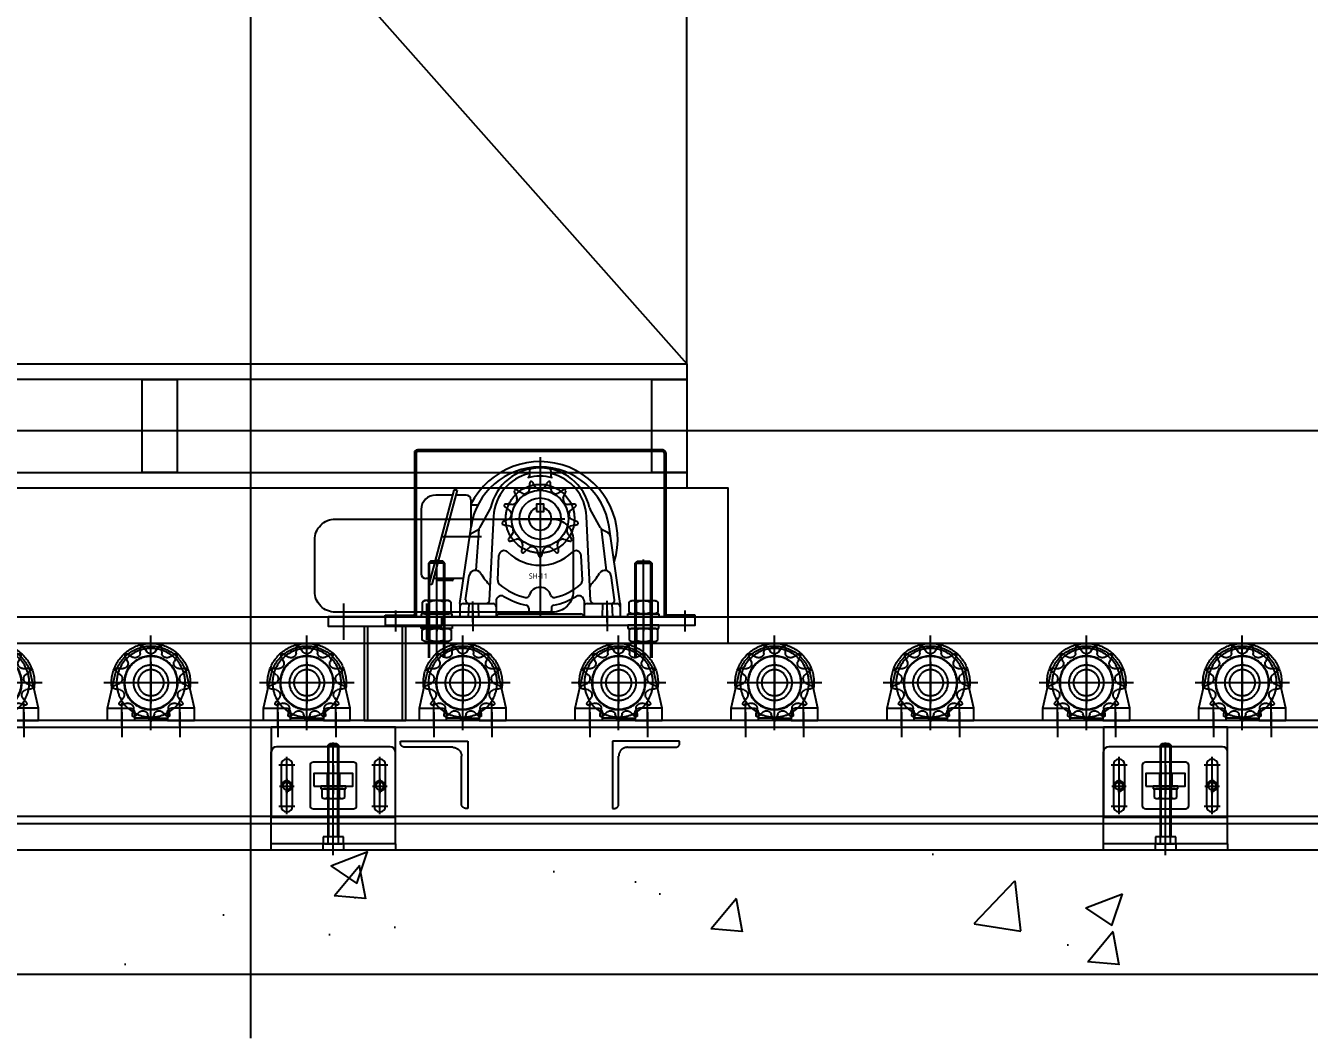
# Model space of a CAD drawing. Extents: x 0 to 210250, y -124674 to 148500.
# Drawn here: x 179309 to 180551, y -108685 to -107706 of the extents above; entities that cross this region are included whole.
import ezdxf

# ---------------------------------------------------------------- set-up
doc = ezdxf.new("R2010")
doc.units = 0
doc.header["$LTSCALE"] = 400
doc.header["$PDSIZE"] = 2
for name, pattern in [('CEN', [17, 15, -1, 0, -1]), ('CENTER', [23, 20, -1, 1, -1]), ('HIDDEN', [9.525, 6.35, -3.175])]:
    doc.linetypes.add(name, pattern=pattern)
doc.layers.get('0').update_dxf_attribs({"linetype": 'CONTINUOUS'})
doc.layers.get('DEFPOINTS').update_dxf_attribs({"linetype": 'CONTINUOUS'})
for name, color, linetype in [('CENTER', 6, 'CEN'), ('DIM', 2, 'CONTINUOUS'), ('GZ_3', 8, 'HIDDEN'), ('GZ_4', 4, 'CENTER'), ('GZ_Bolt', 247, 'CONTINUOUS'), ('GZ_Qoo02', 2, 'CONTINUOUS'), ('GZ_Qoo03', 3, 'CONTINUOUS'), ('GZ_Qoo06', 6, 'CONTINUOUS'), ('GZ_Qoo08', 8, 'CONTINUOUS'), ('GZ_Qoo10', 181, 'CONTINUOUS'), ('GZ_Qoo14', 22, 'CONTINUOUS'), ('GZ_Qoo18', 52, 'CONTINUOUS'), ('pallrt', 30, 'CONTINUOUS'), ('WALL', 2, 'CONTINUOUS')]:
    doc.layers.add(name, color=color, linetype=linetype)
doc.styles.add('Chiming', font='')
doc.styles.add('ROMANS', font='romans.shx', dxfattribs={"width": 0.8})
doc.styles.get("Standard").update_dxf_attribs({"font": 'ISOCP.SHX', "bigfont": 'CHINESET.SHX'})
doc.styles.get('Chiming').set_extended_font_data('Microsoft JhengHei')
doc.dimstyles.new('AM_ISO', dxfattribs={"dimscale": 300, "dimtxt": 3.5, "dimasz": 3.5, "dimexe": 1, "dimexo": 1, "dimgap": 1.5, "dimtad": 1, "dimdsep": 46, "dimtxsty": 'Standard', "dimcen": 0, "dimclrd": 256, "dimclre": 256, "dimclrt": 256, "dimadec": 0, "dimazin": 2, "dimtp": 0.1, "dimtm": 0.1, "dimtfac": 0.71, "dimtmove": 0, "dimatfit": 3, "dimfxl": 0, "dimlwd": -1, "dimlwe": -1, "dimarcsym": 0})

# ---------------------------------------------------------------- blocks, each defined once
blk = doc.blocks.new('A$C59AC08B8')
at = {"layer": 'WALL', "color": 9, "linetype": 'HIDDEN'}
blk.add_line((3537.27, 607.99), (3537.27, -336.08), dxfattribs=at)
blk = doc.blocks.new('*D226')
at = {"layer": 'DEFPOINTS', "color": 0, "transparency": 16777216}
for p in [(180416.6, -105953.3), (170539.6, -108303.3), (171863.6, -108303.3)]:
    blk.add_point(p, dxfattribs=at)
at = {"layer": 'DIM', "linetype": 'ByBlock', "transparency": 16777216}
for p, q in [((180116.6, -105953.3), (170239.6, -105953.3)), ((170539.6, -106853.3), (170539.6, -107403.3)), ((171563.6, -108303.3), (170239.6, -108303.3))]:
    blk.add_line(p, q, dxfattribs=at)
at = {"layer": 'DIM', "transparency": 16777216}
for points in [[(170389.6, -106853.3), (170689.6, -106853.3), (170539.6, -105953.3)], [(170389.6, -107403.3), (170689.6, -107403.3), (170539.6, -108303.3)]]:
    blk.add_solid(points, dxfattribs=at)
at = {"layer": 'DIM', "transparency": 16777216, "insert": (169819.6, -107128.3), "char_height": 900, "attachment_point": 5, "rotation": 90, "style": 'ROMANS'}
blk.add_mtext('2350', dxfattribs=at)
blk = doc.blocks.new('G$C08E13DA5')
blk.add_lwpolyline([(150, 0), (150, 1100), (0, 1100), (0, 0)], close=True)
for points in [[(120, 930), (120, 720, -0.414214), (100, 700), (50, 700, -0.414214), (30, 720), (30, 930, -0.414214), (50, 950), (100, 950, -0.414214)], [(120, 170), (120, 380, 0.414214), (100, 400), (50, 400, 0.414214), (30, 380), (30, 170, 0.414214), (50, 150), (100, 150, 0.414214)]]:
    blk.add_lwpolyline(points, format="xyb", close=True)
blk = doc.blocks.new('A$C5F5B49FEa')
at = {"color": 21}
for points in [[(0, 0), (1020, 0), (1020, -15), (0, -15)], [(0, -15), (34, -15), (34, -105), (0, -105)], [(493, -15), (527, -15), (527, -105), (493, -105)], [(986, -15), (1020, -15), (1020, -105), (986, -105)], [(0, -105), (1020, -105), (1020, -120), (0, -120)]]:
    blk.add_lwpolyline(points, close=True, dxfattribs=at)
blk = doc.blocks.new('A$C182B2BB2')
for points in [[(3.7, 21.2), (11.4, 54.9, -0.339454), (45.7, 81.2, -0.339454)], [(87.7, 21.2), (80, 54.9, 0.339454), (45.7, 81.2, 0.339454)], [(45.7, 11.4), (29.7, 11.4), (29.7, 9.2), (3.7, 9.2), (3.7, 21.2), (25.7, 21.2, -0.414214), (29.7, 17.2), (29.7, 11.4)], [(45.7, 11.4), (61.7, 11.4), (61.7, 9.2), (87.7, 9.2), (87.7, 21.2), (65.7, 21.2, 0.414214), (61.7, 17.2), (61.7, 11.4)]]:
    blk.add_lwpolyline(points, format="xyb")
for radius in [26, 17, 12.5]:
    blk.add_circle((45.7, 45.7), radius)
blk.add_arc((45.7, 45.7), 38.1, 351.8899, 188.1101)
at = {"layer": 'GZ_4', "ltscale": 0.3}
for p, q in [((45.7, 0), (45.7, 91.4)), ((0, 45.7), (91.4, 45.7)), ((17.7, 4.2), (17.7, 26.2)), ((73.7, 4.2), (73.7, 26.2))]:
    blk.add_line(p, q, dxfattribs=at)
blk = doc.blocks.new('A$C6810174A')
at = {"layer": 'GZ_3', "ltscale": 0.5}
for p, q in [((19.4, 61.6), (16.6, 63.1)), ((26.7, 68.4), (26.4, 65.3)), ((32.8, 66.9), (31.1, 69.5)), ((42.5, 69.5), (40.7, 66.9)), ((47.2, 65.3), (46.9, 68.4)), ((56.9, 63.1), (54.2, 61.6)), ((9.9, 50.7), (6.8, 50.8)), ((13.2, 60.1), (14.4, 57.2)), ((59.1, 57.2), (60.4, 60.1)), ((66.8, 50.8), (63.6, 50.7)), ((5.2, 46.5), (7.6, 44.5)), ((66, 44.5), (68.4, 46.5)), ((6.6, 36.6), (3.8, 35.3)), ((4.3, 30.7), (7.4, 30.1)), ((66.1, 30.1), (69.2, 30.7)), ((69.8, 35.3), (66.9, 36.6)), ((10.2, 22.7), (8.4, 20.1)), ((11, 16.4), (14, 17.2)), ((59.6, 17.2), (62.6, 16.4)), ((65.2, 20.1), (63.3, 22.7)), ((19.9, 12), (19.5, 8.8)), ((23.5, 6.7), (25.8, 8.9)), ((33.5, 7), (34.5, 4)), ((39.1, 4), (40.1, 7)), ((47.8, 8.9), (50.1, 6.7)), ((54.1, 8.8), (53.6, 12))]:
    blk.add_line(p, q, dxfattribs=at)
for radius in [33.2, 25.5]:
    blk.add_circle((36.8, 37), radius, dxfattribs=at)
for centre, radius, start, end in [((36.8, 37), 37, 131.5385, 132.8284), ((20.1, 65.2), 8.56, 187.8074, 212.2237), ((36.8, 37), 37, 130.2485, 131.5385), ((10.7, 56.9), 8.56, 50.8533, 75.2695), ((24.5, 73.8), 13.3, 230.8533, 233.6154), ((21.4, 66.3), 5.14, 297.6923, 348.0769), ((35.2, 69.7), 8.56, 160.1151, 184.5314), ((13.4, 68), 13.3, 1.7692, 4.5314), ((36.8, 37), 37, 103.8462, 105.1361), ((36.8, 37), 37, 102.5562, 103.8462), ((23, 66.7), 8.56, 23.161, 47.5772), ((43, 75.3), 13.3, 203.161, 205.9231), ((36.8, 70.1), 5.14, 219.6154, 270), ((36.8, 70.1), 5.14, 270, 320.3846), ((30.5, 75.3), 13.3, 334.0769, 336.839), ((50.6, 66.7), 8.56, 132.4228, 156.839), ((36.8, 37), 37, 76.1538, 77.4438), ((36.8, 37), 37, 74.8639, 76.1538), ((38.4, 69.7), 8.56, 355.4686, 19.8849), ((60.2, 68), 13.3, 175.4686, 178.2308), ((52.2, 66.3), 5.14, 191.9231, 242.3077), ((49.1, 73.8), 13.3, 306.3846, 309.1467), ((62.8, 56.9), 8.56, 104.7305, 129.1467), ((36.8, 37), 37, 48.4615, 49.7515), ((53.4, 65.2), 8.56, 327.7763, 352.1926), ((36.8, 37), 37, 47.1716, 48.4615), ((36.8, 37), 37, 159.2308, 160.5207), ((36.8, 37), 37, 157.9408, 159.2308), ((4.4, 42.5), 8.56, 78.5456, 102.9618), ((8.8, 63.9), 13.3, 258.5456, 261.3077), ((9.5, 55.8), 5.14, 275, 325.3846), ((1.7, 53.6), 13.3, 29.4615, 32.2237), ((9.5, 55.8), 5.14, 325.3846, 15.7692), ((21.4, 66.3), 5.14, 247.3077, 297.6923), ((52.2, 66.3), 5.14, 242.3077, 292.6923), ((64.1, 55.8), 5.14, 164.2308, 214.6154), ((64.1, 55.8), 5.14, 214.6154, 265), ((71.9, 53.6), 13.3, 147.7763, 150.5385), ((64.8, 63.9), 13.3, 278.6923, 281.4544), ((69.1, 42.5), 8.56, 77.0382, 101.4544), ((36.8, 37), 37, 20.7692, 22.0592), ((36.8, 37), 37, 19.4793, 20.7692), ((8.9, 54.3), 8.56, 215.4997, 239.916), ((-2, 35.4), 13.3, 57.1538, 59.916), ((3.9, 41), 5.14, 302.6923, 353.0769), ((3.9, 41), 5.14, 353.0769, 43.4615), ((69.7, 41), 5.14, 136.5385, 186.9231), ((69.7, 41), 5.14, 186.9231, 237.3077), ((75.6, 35.4), 13.3, 120.084, 122.8462), ((64.7, 54.3), 8.56, 300.084, 324.5003), ((5.6, 26.8), 8.56, 106.2379, 130.6541), ((36.8, 37), 37, 185.6332, 186.9231), ((36.8, 37), 37, 186.9231, 188.213), ((4.1, 39.3), 8.56, 243.192, 267.6083), ((-0.5, 47.8), 13.3, 286.2379, 289), ((3.2, 17.5), 13.3, 84.8462, 87.6083), ((5.8, 25.2), 5.14, 20.7692, 71.1538), ((5.8, 25.2), 5.14, 330.3846, 20.7692), ((67.8, 25.2), 5.14, 159.2308, 209.6154), ((67.8, 25.2), 5.14, 108.8462, 159.2308), ((70.4, 17.5), 13.3, 92.3917, 95.1538), ((74.1, 47.8), 13.3, 251, 253.7621), ((69.5, 39.3), 8.56, 272.3917, 296.808), ((68, 26.8), 8.56, 49.3459, 73.7621), ((36.8, 37), 37, 351.787, 353.0769), ((36.8, 37), 37, 353.0769, 354.3668), ((13.9, 13.5), 8.56, 133.9302, 158.3464), ((36.8, 37), 37, 213.3255, 214.6154), ((36.8, 37), 37, 214.6154, 215.9053), ((6.7, 23.8), 8.56, 270.8844, 295.3006), ((-1.3, 29.2), 13.3, 313.9302, 316.6923), ((16, 4.1), 13.3, 112.5385, 115.3006), ((14.8, 12.1), 5.14, 48.4615, 98.8462), ((14.8, 12.1), 5.14, 358.0769, 48.4615), ((58.8, 12.1), 5.14, 131.5385, 181.9231), ((58.8, 12.1), 5.14, 81.1538, 131.5385), ((57.5, 4.1), 13.3, 64.6994, 67.4615), ((66.9, 23.8), 8.56, 244.6994, 269.1156), ((74.9, 29.2), 13.3, 223.3077, 226.0698), ((59.7, 13.5), 8.56, 21.6536, 46.0698), ((36.8, 37), 37, 324.0947, 325.3846), ((36.8, 37), 37, 325.3846, 326.6745), ((27.4, 5.5), 8.56, 161.6225, 186.0387), ((36.8, 37), 37, 241.0178, 242.3077), ((6.7, 12.4), 13.3, 341.6225, 344.3846), ((36.8, 37), 37, 242.3077, 243.5976), ((16.3, 11.4), 8.56, 298.5767, 322.9929), ((33.7, -1.8), 13.3, 140.2308, 142.9929), ((28.9, 4.8), 5.14, 76.1538, 126.5385), ((28.9, 4.8), 5.14, 25.7692, 76.1538), ((21.5, 1.2), 13.3, 9.3148, 12.0769), ((43.1, 4.8), 8.56, 189.3148, 213.731), ((36.8, 37), 37, 268.7101, 270), ((36.8, 37), 37, 270, 271.2899), ((30.5, 4.8), 8.56, 326.269, 350.6852), ((52, 1.2), 13.3, 167.9231, 170.6852), ((44.7, 4.8), 5.14, 103.8462, 154.2308), ((44.7, 4.8), 5.14, 53.4615, 103.8462), ((39.9, -1.8), 13.3, 37.0071, 39.7692), ((57.3, 11.4), 8.56, 217.0071, 241.4233), ((36.8, 37), 37, 296.4024, 297.6923), ((36.8, 37), 37, 297.6923, 298.9822), ((66.9, 12.4), 13.3, 195.6154, 198.3775), ((46.2, 5.5), 8.56, 353.9613, 18.3775)]:
    blk.add_arc(centre, radius, start, end, dxfattribs=at)
blk = doc.blocks.new('G$C86B3A331')
at = {"xscale": -1}
for name, p in [('A$C182B2BB2', (91.4, 0)), ('A$C6810174A', (82.5, 8.7))]:
    blk.add_blockref(name, p, dxfattribs=at)
blk = doc.blocks.new('A$C0DF538C7')
for p, q in [((115, 159.7), (115, 5.1)), ((104.6, 146.4), (104.6, 141.4)), ((125.4, 146.4), (125.4, 141.4)), ((31.7, 127.5), (7.3, 36.6)), ((34.8, 127.5), (10.4, 36.6)), ((34.8, 127.5), (31.7, 127.5)), ((30.4, 122.9), (14, 122.9)), ((43.5, 122.9), (33.5, 122.9)), ((43.5, 122.9), (38.6, 122.9)), ((48, 118.4), (48, 91.1)), ((54.8, 113.2), (48, 113.2)), ((0, 108.9), (0, 46.9)), ((56.7, 91.4), (66.6, 109.3)), ((66.1, 21), (70.1, 102.3)), ((91, 100.1), (139, 100.1)), ((163.9, 21), (159.9, 102.3)), ((173.3, 91.4), (163.4, 109.3)), ((37.5, 18.1), (48.2, 92.3)), ((49.3, 86.3), (54.8, 89.4)), ((55.9, 90.3), (52.8, 50.2)), ((174.1, 90.3), (178.8, 50.1)), ((180.7, 86.3), (175.2, 89.4)), ((192.5, 18.1), (181.8, 92.3)), ((58.4, 82.7), (20, 82.7)), ((74.1, 40.6), (75.2, 64.4)), ((155.9, 40.6), (154.8, 64.4)), ((8.9, 42.4), (4.5, 42.4)), ((8.9, 42.4), (4.5, 42.4)), ((41, 42.4), (12, 42.4)), ((20.3, 42.4), (12, 42.4)), ((14.8, 42.4), (14.8, 41.4)), ((29.8, 40.4), (15.8, 40.4)), ((30.8, 42.4), (30.8, 41.4)), ((43, 21.6), (46.4, 45.1)), ((187, 21.6), (183.6, 45.1)), ((10.4, 36.6), (7.3, 36.6)), ((37.5, 18.1), (37.5, 5.1)), ((40.5, 18.1), (69.5, 18.1)), ((46, 18.1), (45.5, 5.1)), ((50, 0.2), (50, 20.2)), ((55, 18.1), (55.5, 5.1)), ((72.5, 20.6), (72.5, 5.1)), ((104, 13.6), (104, 11.1)), ((126, 13.6), (126, 11.1)), ((157.5, 20.6), (157.5, 5.1)), ((160.5, 18.1), (189.5, 18.1)), ((175.5, 18.1), (175, 5.1)), ((180, 0), (180, 20.6)), ((184.5, 18.1), (185, 5.1)), ((192.5, 18.1), (192.5, 5.1)), ((37.5, 5.1), (72.5, 5.1)), ((50.5, 5.1), (72.5, 5.1)), ((75.5, 8.1), (154.5, 8.1)), ((110.3, 5.1), (119.7, 5.1)), ((157.5, 6.1), (157.5, 6.1)), ((157.5, 6.1), (157.5, 6.1)), ((157.5, 6.1), (157.5, 6.1)), ((157.5, 6.1), (157.5, 6.1)), ((157.5, 6.1), (157.5, 6.1)), ((157.5, 5.1), (192.5, 5.1))]:
    blk.add_line(p, q)
blk.add_lwpolyline([(111.5, 107.1), (118.5, 107.1), (118.5, 114.1), (111.5, 114.1)], close=True)
for radius in [27.5, 20]:
    blk.add_circle((115, 100.1), radius)
for centre, radius, start, end in [((115, 80.1), 75.1, 342.8932, 153.162), ((115, 82.7), 67.5, 8.1986, 171.8014), ((115, 100.1), 49, 12.4263, 167.5737), ((115, 100.1), 45, 103.4083, 177.2436), ((102.6, 141.4), 2, 286.762, 0), ((115, 100.1), 41.1, 73.238, 106.762), ((106.6, 146.4), 2, 100.3388, 180), ((123.4, 146.4), 2, 0, 79.6612), ((115, 100.1), 45, 2.7564, 76.5917), ((127.4, 141.4), 2, 180, 253.238), ((14, 108.9), 14, 90, 180), ((43.5, 118.4), 4.5, 0, 90), ((62.3, 111.7), 5, 331.0053, 347.5737), ((62.3, 111.7), 5, 331.0053, 347.5737), ((115, 100.1), 11, 108.553, 71.447), ((167.7, 111.7), 5, 192.4263, 208.9947), ((52.3, 93.8), 5, 299.4739, 331.0053), ((177.7, 93.8), 5, 208.9947, 240.5261), ((51.8, 82), 5, 119.4739, 171.8014), ((178.2, 82), 5, 8.1986, 60.5261), ((80.2, 64.2), 5, 45.9438, 177.2436), ((115, 100.1), 45, 225.9438, 314.0562), ((149.8, 64.2), 5, 2.7564, 134.0562), ((52.4, 44.2), 6, 31.5635, 171.8014), ((177.6, 44.2), 6, 8.1986, 148.4365), ((177.6, 44.2), 6, 8.1986, 148.4365), ((4.5, 46.9), 4.5, 180, 270), ((15.8, 41.4), 1, 180, 270), ((29.8, 41.4), 1, 270, 0), ((115, 82.7), 67.5, 211.5635, 224.4715), ((79.1, 40.4), 5, 177.2436, 229.676), ((150.9, 40.4), 5, 310.324, 2.7564), ((115, 82.7), 67.5, 316.6038, 328.4365), ((63.8, 34.3), 3, 357.2436, 43.3962), ((77.5, 20.6), 5, 58.8526, 180), ((115, 82.7), 60.5, 229.676, 256.532), ((115, 82.7), 67.5, 238.8526, 258.546), ((101.6, 26.8), 3, 256.532, 343.0512), ((115, 22.7), 11, 16.9488, 163.0512), ((128.4, 26.8), 3, 196.9488, 283.468), ((115, 82.7), 67.5, 281.454, 301.1474), ((115, 82.7), 60.5, 283.468, 310.324), ((152.5, 20.6), 5, 0, 121.1474), ((166.2, 34.3), 3, 136.6038, 182.7564), ((40.5, 15.1), 3, 90, 180), ((46, 21.1), 3, 171.8014, 270), ((63.1, 21.1), 3, 270, 357.2436), ((69.5, 15.1), 3, 0, 90), ((101, 13.6), 3, 0, 78.546), ((129, 13.6), 3, 101.454, 180), ((160.5, 15.1), 3, 90, 180), ((166.9, 21.1), 3, 182.7564, 270), ((184, 21.1), 3, 270, 8.1986), ((189.5, 15.1), 3, 0, 90), ((75.5, 5.1), 3, 90, 180), ((107, 11.1), 3, 180, 270), ((123, 11.1), 3, 270, 0), ((154.5, 5.1), 3, 0, 90)]:
    blk.add_arc(centre, radius, start, end)
at = {"style": 'Chiming'}
blk.add_text('SH-11', height=5, dxfattribs=at).set_placement((104.1, 42.2, 0))
blk = doc.blocks.new('M16N_')
for p, q in [((-11.5, 10), (-13.9, 8.6)), ((-13.9, 8.6), (-13.9, -1.4)), ((11.5, 10), (-11.5, 10)), ((-6.9, 8.6), (-6.9, -1.4)), ((6.9, 8.6), (6.9, -1.4)), ((13.9, 8.6), (11.5, 10)), ((13.9, -1.4), (13.9, 8.6)), ((-13.9, -1.4), (-11.5, -2.8)), ((-11.5, -2.8), (11.5, -2.8)), ((11.5, -2.8), (13.9, -1.4))]:
    blk.add_line(p, q)
for centre, radius, start, end in [((-10.2, 5.3), 4.7, 45.2396, 121.2667), ((0, -8.3), 18.3, 67.7807, 112.2193), ((10.2, 5.3), 4.7, 58.7333, 134.7604), ((-10.2, 1.9), 4.7, 238.7333, 314.7604), ((0, 15.5), 18.3, 247.7807, 292.2193), ((10.2, 1.9), 4.7, 225.2396, 301.2667)]:
    blk.add_arc(centre, radius, start, end)
blk = doc.blocks.new('M16W')
for p, q in [((15, 3), (-15, 3)), ((-15, 3), (-15, 0)), ((-15, 0), (15, 0)), ((15, 0), (15, 3))]:
    blk.add_line(p, q)
blk = doc.blocks.new('G$CD5B5338B')
for p, q in [((0, 91.4), (2, 93.4)), ((0, 0), (0, 91.4)), ((0, 91.4), (16, 91.4)), ((2, 93.4), (14, 93.4)), ((14, 93.4), (16, 91.4)), ((16, 91.4), (16, 0))]:
    blk.add_line(p, q)
at = {"layer": 'GZ_3'}
for p, q in [((1, 0), (1, 92.4)), ((15, 0), (15, 92.4))]:
    blk.add_line(p, q, dxfattribs=at)
at = {"layer": 'GZ_4'}
blk.add_line((8, 0), (8, 95), dxfattribs=at)
blk = doc.blocks.new('G$C4F522B9A')
at = {"layer": 'GZ_Bolt'}
for name, p in [('G$CD5B5338B', (7, 0)), ('M16W', (15, 28.4)), ('M16N_', (15, 18.4))]:
    blk.add_blockref(name, p, dxfattribs=at)
at = {"layer": 'GZ_Bolt', "xscale": -1, "rotation": 180}
for name, p in [('M16N_', (15, 52.4)), ('M16W', (15, 42.4))]:
    blk.add_blockref(name, p, dxfattribs=at)
blk = doc.blocks.new('G$CABCEAAE3')
for p, q in [((268.72, 163.68), (31.28, 163.68)), ((268.72, 162.08), (31.28, 162.08)), ((28.4, 160.8), (28.4, 4.96)), ((30, 160.8), (30, 2.08)), ((270, 160.8), (270, 2.08)), ((271.6, 160.8), (271.6, 4.96)), ((0, 3.68), (27.12, 3.68)), ((0, 2.08), (0, 3.68)), ((0, 2.08), (27.12, 2.08)), ((30, 2.08), (270, 2.08)), ((300, 3.68), (272.88, 3.68)), ((300, 2.08), (272.88, 2.08)), ((300, 2.08), (300, 3.68))]:
    blk.add_line(p, q)
for centre, radius, start, end in [((31.28, 160.8), 2.88, 90, 180), ((31.28, 160.8), 1.28, 90, 180), ((268.72, 160.8), 2.88, 0, 90), ((268.72, 160.8), 1.28, 0, 90), ((27.12, 4.96), 2.88, 270, 0), ((27.12, 4.96), 1.28, 270, 0), ((272.88, 4.96), 2.88, 180, 270), ((272.88, 4.96), 1.28, 180, 270)]:
    blk.add_arc(centre, radius, start, end)
at = {"layer": 'GZ_4'}
for p, q in [((10, 5.76), (10, 0)), ((290, 5.76), (290, 0))]:
    blk.add_line(p, q, dxfattribs=at)
blk = doc.blocks.new('G$CAF8F168A')
for p, q in [((19.4, 61.6), (16.6, 63.1)), ((26.7, 68.4), (26.4, 65.3)), ((32.8, 66.9), (31.1, 69.5)), ((42.5, 69.5), (40.7, 66.9)), ((47.2, 65.3), (46.9, 68.4)), ((56.9, 63.1), (54.2, 61.6)), ((9.9, 50.7), (6.8, 50.8)), ((13.2, 60.1), (14.4, 57.2)), ((59.1, 57.2), (60.4, 60.1)), ((66.8, 50.8), (63.6, 50.7)), ((5.2, 46.5), (7.6, 44.5)), ((66, 44.5), (68.4, 46.5)), ((6.6, 36.6), (3.8, 35.3)), ((4.3, 30.7), (7.4, 30.1)), ((66.1, 30.1), (69.2, 30.7)), ((69.8, 35.3), (66.9, 36.6)), ((10.2, 22.7), (8.4, 20.1)), ((11, 16.4), (14, 17.2)), ((59.6, 17.2), (62.6, 16.4)), ((65.2, 20.1), (63.3, 22.7)), ((19.9, 12), (19.5, 8.8)), ((23.5, 6.7), (25.8, 8.9)), ((33.5, 7), (34.5, 4)), ((39.1, 4), (40.1, 7)), ((47.8, 8.9), (50.1, 6.7)), ((54.1, 8.8), (53.6, 12))]:
    blk.add_line(p, q)
for centre, radius, start, end in [((36.8, 37), 37, 131.5385, 132.8284), ((20.1, 65.2), 8.56, 187.8074, 212.2237), ((36.8, 37), 37, 130.2485, 131.5385), ((10.7, 56.9), 8.56, 50.8533, 75.2695), ((24.5, 73.8), 13.3, 230.8533, 233.6154), ((21.4, 66.3), 5.14, 297.6923, 348.0769), ((35.2, 69.7), 8.56, 160.1151, 184.5314), ((13.4, 68), 13.3, 1.7692, 4.5314), ((36.8, 37), 37, 103.8462, 105.1361), ((36.8, 37), 37, 102.5562, 103.8462), ((23, 66.7), 8.56, 23.161, 47.5772), ((43, 75.3), 13.3, 203.161, 205.9231), ((36.8, 70.1), 5.14, 219.6154, 270), ((36.8, 70.1), 5.14, 270, 320.3846), ((30.5, 75.3), 13.3, 334.0769, 336.839), ((50.6, 66.7), 8.56, 132.4228, 156.839), ((36.8, 37), 37, 76.1538, 77.4438), ((36.8, 37), 37, 74.8639, 76.1538), ((38.4, 69.7), 8.56, 355.4686, 19.8849), ((60.2, 68), 13.3, 175.4686, 178.2308), ((52.2, 66.3), 5.14, 191.9231, 242.3077), ((49.1, 73.8), 13.3, 306.3846, 309.1467), ((62.8, 56.9), 8.56, 104.7305, 129.1467), ((36.8, 37), 37, 48.4615, 49.7515), ((53.4, 65.2), 8.56, 327.7763, 352.1926), ((36.8, 37), 37, 47.1716, 48.4615), ((36.8, 37), 37, 159.2308, 160.5207), ((36.8, 37), 37, 157.9408, 159.2308), ((4.4, 42.5), 8.56, 78.5456, 102.9618), ((8.8, 63.9), 13.3, 258.5456, 261.3077), ((9.5, 55.8), 5.14, 275, 325.3846), ((1.7, 53.6), 13.3, 29.4615, 32.2237), ((9.5, 55.8), 5.14, 325.3846, 15.7692), ((21.4, 66.3), 5.14, 247.3077, 297.6923), ((52.2, 66.3), 5.14, 242.3077, 292.6923), ((64.1, 55.8), 5.14, 164.2308, 214.6154), ((64.1, 55.8), 5.14, 214.6154, 265), ((71.9, 53.6), 13.3, 147.7763, 150.5385), ((64.8, 63.9), 13.3, 278.6923, 281.4544), ((69.1, 42.5), 8.56, 77.0382, 101.4544), ((36.8, 37), 37, 20.7692, 22.0592), ((36.8, 37), 37, 19.4793, 20.7692), ((8.9, 54.3), 8.56, 215.4997, 239.916), ((-2, 35.4), 13.3, 57.1538, 59.916), ((3.9, 41), 5.14, 302.6923, 353.0769), ((3.9, 41), 5.14, 353.0769, 43.4615), ((69.7, 41), 5.14, 136.5385, 186.9231), ((69.7, 41), 5.14, 186.9231, 237.3077), ((75.6, 35.4), 13.3, 120.084, 122.8462), ((64.7, 54.3), 8.56, 300.084, 324.5003), ((5.6, 26.8), 8.56, 106.2379, 130.6541), ((36.8, 37), 37, 185.6332, 186.9231), ((36.8, 37), 37, 186.9231, 188.213), ((4.1, 39.3), 8.56, 243.192, 267.6083), ((-0.5, 47.8), 13.3, 286.2379, 289), ((3.1, 17.5), 13.3, 84.8462, 87.6083), ((5.8, 25.2), 5.14, 20.7692, 71.1538), ((5.8, 25.2), 5.14, 330.3846, 20.7692), ((67.8, 25.2), 5.14, 159.2308, 209.6154), ((67.8, 25.2), 5.14, 108.8462, 159.2308), ((70.4, 17.5), 13.3, 92.3917, 95.1538), ((74.1, 47.8), 13.3, 251, 253.7621), ((69.5, 39.3), 8.56, 272.3917, 296.808), ((68, 26.8), 8.56, 49.3459, 73.7621), ((36.8, 37), 37, 351.787, 353.0769), ((36.8, 37), 37, 353.0769, 354.3668), ((13.9, 13.5), 8.56, 133.9302, 158.3464), ((36.8, 37), 37, 213.3255, 214.6154), ((36.8, 37), 37, 214.6154, 215.9053), ((6.7, 23.8), 8.56, 270.8844, 295.3006), ((-1.3, 29.2), 13.3, 313.9302, 316.6923), ((16, 4.1), 13.3, 112.5385, 115.3006), ((14.8, 12.1), 5.14, 48.4615, 98.8462), ((14.8, 12.1), 5.14, 358.0769, 48.4615), ((58.8, 12.1), 5.14, 131.5385, 181.9231), ((58.8, 12.1), 5.14, 81.1538, 131.5385), ((57.5, 4.1), 13.3, 64.6994, 67.4615), ((66.9, 23.8), 8.56, 244.6994, 269.1156), ((74.9, 29.2), 13.3, 223.3077, 226.0698), ((59.7, 13.5), 8.56, 21.6536, 46.0698), ((36.8, 37), 37, 324.0947, 325.3846), ((36.8, 37), 37, 325.3846, 326.6745), ((27.4, 5.5), 8.56, 161.6225, 186.0387), ((36.8, 37), 37, 241.0178, 242.3077), ((6.7, 12.4), 13.3, 341.6225, 344.3846), ((36.8, 37), 37, 242.3077, 243.5976), ((16.3, 11.4), 8.56, 298.5767, 322.9929), ((33.7, -1.8), 13.3, 140.2308, 142.9929), ((28.9, 4.8), 5.14, 76.1538, 126.5385), ((28.9, 4.8), 5.14, 25.7692, 76.1538), ((21.5, 1.2), 13.3, 9.3148, 12.0769), ((43.1, 4.8), 8.56, 189.3148, 213.731), ((36.8, 37), 37, 268.7101, 270), ((36.8, 37), 37, 270, 271.2899), ((30.5, 4.8), 8.56, 326.269, 350.6852), ((52, 1.2), 13.3, 167.9231, 170.6852), ((44.7, 4.8), 5.14, 103.8462, 154.2308), ((44.7, 4.8), 5.14, 53.4615, 103.8462), ((39.9, -1.8), 13.3, 37.0071, 39.7692), ((57.3, 11.4), 8.56, 217.0071, 241.4233), ((36.8, 37), 37, 296.4024, 297.6923), ((36.8, 37), 37, 297.6923, 298.9822), ((66.9, 12.4), 13.3, 195.6154, 198.3775), ((46.2, 5.5), 8.56, 353.9613, 18.3775)]:
    blk.add_arc(centre, radius, start, end)
at = {"layer": 'GZ_4'}
blk.add_circle((36.8, 37), 33.2, dxfattribs=at)
blk = doc.blocks.new('G$C118BE854')
at = {"layer": 'GZ_4'}
for p, q in [((10, 45.5), (10, 25.3)), ((50, 45.7), (50, 25.6)), ((85, 45.7), (85, 25.6)), ((215, 45.7), (215, 25.6)), ((250, 45.7), (250, 25.6)), ((290, 45.5), (290, 25.3))]:
    blk.add_line(p, q, dxfattribs=at)
at = {"layer": 'GZ_Qoo03', "elevation": 0}
blk.add_lwpolyline([(0, 31.4), (300, 31.4), (300, 39.4), (0, 39.4)], close=True, dxfattribs=at)
at = {"xscale": -1}
blk.add_blockref('G$C4F522B9A', (65, 0), dxfattribs=at)
blk.add_blockref('G$C4F522B9A', (235, 0))
at = {"layer": 'GZ_Qoo02'}
blk.add_blockref('A$C0DF538C7', (35, 34.3), dxfattribs=at)
at = {"layer": 'GZ_Qoo08'}
blk.add_blockref('G$CAF8F168A', (113.2, 97.4), dxfattribs=at)
at = {"layer": 'GZ_Qoo10'}
blk.add_blockref('G$CABCEAAE3', (0, 37.3), dxfattribs=at)
blk = doc.blocks.new('A$C0A8051C5')
at = {"layer": 'GZ_4'}
for p, q in [((28, 72.8), (28, 32.8)), ((8, 52.8), (48, 52.8)), ((0, 24.2), (0, 0)), ((56, 24.2), (56, 0))]:
    blk.add_line(p, q, dxfattribs=at)
blk = doc.blocks.new('Chiming_Tap')
blk.add_circle((0, 0), 3.75)
at = {"color": 4}
blk.add_arc((0, 0), 5, 255, 195, dxfattribs=at)
at = {"layer": 'GZ_4'}
for p, q in [((-7, 0), (7, 0)), ((0, 7), (0, -7))]:
    blk.add_line(p, q, dxfattribs=at)
blk = doc.blocks.new('G$C9253916F')
blk.add_line((120, 36, 0), (120, 87, 0))
at = {"elevation": 0}
for points in [[(0, 0), (120, 0), (120, 87), (0, 87)], [(41, 30), (79, 30), (79, 42), (41, 42)]]:
    blk.add_lwpolyline(points, close=True, dxfattribs=at)
at = {"layer": 'GZ_3'}
for p, q in [((54, 42, 0), (54, 30, 0)), ((55, 42, 0), (55, 30, 0)), ((65, 42, 0), (65, 30, 0)), ((66, 42, 0), (66, 30, 0))]:
    blk.add_line(p, q, dxfattribs=at)
at = {"layer": 'GZ_4'}
blk.add_line((60, 50, 0), (60, 22, 0), dxfattribs=at)
for p in [(15, 30, 0), (105, 30, 0)]:
    blk.add_blockref('Chiming_Tap', p)
blk = doc.blocks.new('G$C4AC6BC69')
for p, q in [((35, 91), (35, 0)), ((75, 0), (75, 91)), ((35, 0), (75, 0))]:
    blk.add_line(p, q)
at = {"elevation": 0}
blk.add_lwpolyline([(110, 91), (110, 100), (0, 100), (0, 91)], close=True, dxfattribs=at)
at = {"layer": 'GZ_3'}
for p, q in [((38.2, 91), (38.2, 0)), ((71.8, 0), (71.8, 91))]:
    blk.add_line(p, q, dxfattribs=at)
at = {"layer": 'GZ_4'}
for p, q in [((15, 113.1), (15, 77.9)), ((95, 113.1), (95, 77.9))]:
    blk.add_line(p, q, dxfattribs=at)
blk = doc.blocks.new('L-F65X65X6')
for p, q in [((2, 65), (0, 65)), ((0, 65), (0, 0)), ((6, 14.5), (6, 61)), ((0, 0), (65, 0)), ((61, 6), (14.5, 6)), ((65, 0), (65, 2))]:
    blk.add_line(p, q)
for centre, radius, start, end in [((2, 61), 4, 0, 90), ((14.5, 14.5), 8.5, 180, 270), ((61, 2), 4, 0, 90)]:
    blk.add_arc(centre, radius, start, end)
blk = doc.blocks.new('A$C22E80455')
for p, q in [((109.7, 45), (18.7, 45)), ((109.7, 5), (109.7, 45)), ((18.7, 5), (109.7, 5))]:
    blk.add_line(p, q)
at = {"elevation": 0}
blk.add_lwpolyline([(18.7, 0), (18.7, 70), (9.7, 70), (9.7, 0)], close=True, dxfattribs=at)
at = {"layer": 'GZ_3'}
for p, q in [((109.7, 41.8), (18.7, 41.8)), ((18.7, 8.2), (109.7, 8.2))]:
    blk.add_line(p, q, dxfattribs=at)
at = {"layer": 'GZ_4'}
for p, q in [((0, 55), (26, 55)), ((0, 15), (26, 15))]:
    blk.add_line(p, q, dxfattribs=at)
blk = doc.blocks.new('U-F100X50X5X7_5')
for p, q in [((0, 100), (0, 0)), ((50, 100), (0, 100)), ((50, 98.1), (50, 100)), ((12.3, 91.2), (46.3, 94.1)), ((5, 16.8), (5, 83.2)), ((0, 0), (50, 0)), ((46.3, 5.9), (12.3, 8.8)), ((50, 0), (50, 1.9))]:
    blk.add_line(p, q)
for centre, radius, start, end in [((13, 83.2), 8, 95, 180), ((46, 98.1), 4, 275, 0), ((13, 16.8), 8, 180, 265), ((46, 1.9), 4, 0, 85)]:
    blk.add_arc(centre, radius, start, end)
blk = doc.blocks.new('G$C6E3C43AB')
for p, q in [((1882, 100), (2, 100)), ((2, 100), (2, 0)), ((1882, 100), (1882, 0)), ((1882, 93), (2, 93)), ((1882, 7), (2, 7)), ((1882, 0), (2, 0))]:
    blk.add_line(p, q)
at = {"rotation": 270.0000000000001}
blk.add_blockref('A$C22E80455', (2, 209.7), dxfattribs=at)
for name, p in [('A$C0A8051C5', (145.2, 83.7, 0)), ('A$C0A8051C5', (296, 83.7, 0)), ('A$C0A8051C5', (446.8, 83.7, 0)), ('A$C0A8051C5', (597.6, 83.7, 0)), ('A$C0A8051C5', (748.4, 83.7, 0)), ('A$C0A8051C5', (899.2, 83.7)), ('A$C0A8051C5', (1050, 83.7)), ('A$C0A8051C5', (1200.8, 83.7)), ('A$C0A8051C5', (1351.6, 83.7)), ('A$C0A8051C5', (1502.4, 83.7)), ('A$C0A8051C5', (1653.2, 83.7)), ('A$C0A8051C5', (1804, 83.7)), ('G$C9253916F', (37, 6.6, 0)), ('G$C9253916F', (742, 6.6, 0)), ('G$C9253916F', (1547, 6.6, 0))]:
    blk.add_blockref(name, p)
at = {"layer": 'GZ_3'}
for name, p, rotation in [('U-F100X50X5X7_5', (52, 100), 180), ('L-F65X65X6', (1072, 80), 270), ('L-F65X65X6', (1807, 80), 270)]:
    blk.add_blockref(name, p, dxfattribs=dict(at, rotation=rotation))
at = {"layer": 'GZ_3', "xscale": -1, "rotation": 89.99999999999993}
blk.add_blockref('L-F65X65X6', (932, 80), dxfattribs=at)
at = {"layer": 'GZ_Qoo08'}
for p in [(42, 100), (797, 100)]:
    blk.add_blockref('G$C4AC6BC69', p, dxfattribs=at)
blk = doc.blocks.new('G$CB2FB413A')
for p, q in [((0, 5, 0), (0, 100, 0)), ((115, 105, 0), (5, 105, 0)), ((120, 11, 0), (120, 100, 0)), ((120, 11, 0), (0, 11, 0)), ((120, 5, 0), (0, 5, 0)), ((120, 11, 0), (120, 5, 0))]:
    blk.add_line(p, q)
at = {"elevation": 0}
for points in [[(20.5, 87.5, 1), (9.5, 87.5), (9.5, 47.5, 1), (20.5, 47.5)], [(37.5, 48, 0.414214), (40.5, 45), (79.5, 45, 0.414214), (82.5, 48), (82.5, 87, 0.414214), (79.5, 90), (40.5, 90, 0.414214), (37.5, 87)], [(110.5, 87.5, 1), (99.5, 87.5), (99.5, 47.5, 1), (110.5, 47.5)]]:
    blk.add_lwpolyline(points, format="xyb", close=True, dxfattribs=at)
for centre, start, end in [((5, 100, 0), 90, 180), ((115, 100, 0), 0, 90)]:
    blk.add_arc(centre, 5, start, end)
at = {"layer": 'GZ_3'}
for p, q in [((50, 11, 0), (50, 5, 0)), ((70, 11, 0), (70, 5, 0))]:
    blk.add_line(p, q, dxfattribs=at)
at = {"layer": 'GZ_4'}
for p, q in [((7.3, 87.5, 0), (22.7, 87.5, 0)), ((15, 39.8, 0), (15, 95.2, 0)), ((97.3, 87.5, 0), (112.7, 87.5, 0)), ((105, 39.8, 0), (105, 95.2, 0)), ((7.3, 47.5, 0), (22.7, 47.5, 0)), ((97.3, 47.5, 0), (112.7, 47.5, 0)), ((60, 0, 0), (60, 16, 0))]:
    blk.add_line(p, q, dxfattribs=at)
blk = doc.blocks.new('G$CD2714738')
for p, q in [((4.8, 96.5), (6.3, 98)), ((4.8, 8), (4.8, 96.5)), ((4.8, 96.5), (14.8, 96.5)), ((6.3, 98), (13.3, 98)), ((13.3, 98), (14.8, 96.5)), ((14.8, 96.5), (14.8, 8)), ((19.6, 8), (0, 8)), ((0, 8), (0, 1.9)), ((0, 1.9), (1.6, 1)), ((1.6, 1), (18.1, 1)), ((4.9, 1.9), (4.9, 8)), ((14.7, 1.9), (14.7, 8)), ((18.1, 1), (19.6, 1.9)), ((19.6, 1.9), (19.6, 8))]:
    blk.add_line(p, q)
for centre, radius, start, end in [((2.5, 4.6), 3.59, 240.9088, 311.5913), ((9.8, 14.8), 13.8, 249.1359, 290.8641), ((17.1, 4.6), 3.59, 228.4087, 299.0912)]:
    blk.add_arc(centre, radius, start, end)
at = {"layer": 'GZ_3'}
for p, q in [((5.6, 8), (5.6, 97.2)), ((14.1, 8), (14.1, 97.2))]:
    blk.add_line(p, q, dxfattribs=at)
at = {"layer": 'GZ_4'}
blk.add_line((9.8, 0), (9.8, 99), dxfattribs=at)
blk = doc.blocks.new('M12N_')
for p, q in [((-9, 7), (-11, 5.9)), ((-11, 5.9), (-11, -1.5)), ((9, 7), (-9, 7)), ((-5.5, 5.9), (-5.5, -1.5)), ((5.5, 5.9), (5.5, -1.5)), ((11, 5.9), (9, 7)), ((11, -1.5), (11, 5.9)), ((-11, -1.5), (-9, -2.6)), ((-9, -2.6), (9, -2.6)), ((9, -2.6), (11, -1.5))]:
    blk.add_line(p, q)
for centre, radius, start, end in [((-8.1, 3.5), 3.5, 42.3499, 123.2474), ((0, -6.8), 13.8, 66.5734, 113.4266), ((8.1, 3.5), 3.5, 56.7526, 137.6501), ((-8.1, 0.9), 3.5, 236.7526, 317.6501), ((0, 11.2), 13.8, 246.5734, 293.4266), ((8.1, 0.9), 3.5, 222.3499, 303.2474)]:
    blk.add_arc(centre, radius, start, end)
blk = doc.blocks.new('M12W')
for p, q in [((12, 2.5), (-12, 2.5)), ((-12, 2.5), (-12, 0)), ((-12, 0), (12, 0)), ((12, 0), (12, 2.5))]:
    blk.add_line(p, q)
blk = doc.blocks.new('G$C7AC6AC83')
at = {"layer": 'GZ_Bolt'}
for name, p in [('G$CD2714738', (50.2, 10, 0)), ('M12W', (60, 64.4, 0)), ('M12N_', (60, 57.4, 0))]:
    blk.add_blockref(name, p, dxfattribs=at)
at = {"layer": 'GZ_Qoo06'}
blk.add_blockref('G$CB2FB413A', (0, 0), dxfattribs=at)
blk = doc.blocks.new('G$C83854F11')
at = {"layer": 'GZ_Qoo14', "elevation": 0}
blk.add_lwpolyline([(0, 230.4), (1880, 230.4), (1880, 405.4, 0.414214), (1875, 410.4), (5, 410.4, 0.414214), (0, 405.4)], format="xyb", close=True, dxfattribs=at)
at = {"layer": 'GZ_Qoo18'}
blk.add_line((122, 1625), (1142, 475), dxfattribs=at)
at = {"layer": 'GZ_Qoo18', "elevation": 0}
blk.add_lwpolyline([(122, 475), (1142, 475), (1142, 1625), (122, 1625)], close=True, dxfattribs=at)
for name, p in [('G$C118BE854', (850, 191)), ('G$C6E3C43AB', (-2, 30.4)), ('G$C7AC6AC83', (740, 0, 0)), ('G$C7AC6AC83', (1545, 0, 0))]:
    blk.add_blockref(name, p)
at = {"layer": 'GZ_4'}
for p in [(427.1, 121.1, 0), (577.9, 121.1, 0), (728.7, 121.1, 0), (879.5, 121.1), (1030.3, 121.1), (1181.1, 121.1), (1331.9, 121.1), (1482.7, 121.1), (1633.5, 121.1)]:
    blk.add_blockref('G$C86B3A331', p, dxfattribs=at)
at = {"layer": 'GZ_Qoo18'}
blk.add_blockref('A$C5F5B49FEa', (122, 475), dxfattribs=at)
at = {"layer": 'pallrt', "rotation": 270}
blk.add_blockref('G$C08E13DA5', (82, 355), dxfattribs=at)

msp = doc.modelspace()

# ---------------------------------------------------------------- hatches: boundary and pattern name
h = msp.add_hatch()
h.set_pattern_fill('AR-CONC', color=0, scale=2)
h.set_pattern_definition([(50, (37264.86, -133688.72), (364.36934, -31.8782), [38.1, -419.1]), (355, (37264.86, -133688.72), (-70.48565, 382.1133), [30.48, -335.28]), (100.451, (37295.22, -133691.38), (293.885, 350.2334), [32.38, -356.18]), (46.1842, (37264.86, -133587.12), (542.1581, -84.0847), [57.15, -628.65]), (96.6356, (37310.04, -133594.13), (474.8085, 494.8511), [48.57, -534.27]), (351.184, (37264.86, -133587.1), (474.8092, 494.8502), [45.72, -502.92]), (21, (37315.66, -133612.52), (303.22976, -204.53104), [38.1, -419.1]), (326, (37315.66, -133612.52), (123.6041, 368.3759), [30.48, -335.28]), (71.4514, (37340.93, -133629.57), (426.833, 163.8457), [32.38, -356.18]), (37.5, (37264.86, -133688.72), (6.17721, 169.11008), [0, -331.216, 0, -340.36, 0, -336.55]), (7.5, (37264.86, -133688.72), (133.63933, 200.36115), [0, -194.056, 0, -323.596, 0, -128.27]), (327.5, (37151.57, -133688.72), (271.18119, -11.45749), [0, -127, 0, -396.24, 0, -525.78]), (317.5, (37100.77, -133688.72), (296.25836, 50.853), [0, -165.1, 0, -263.144, 0, -373.38])])
edge = h.paths.add_edge_path()
edge.add_line((177445.42, -108423.335), (178556.643, -108423.335))
edge.add_line((178556.643, -108423.335), (178556.643, -108623.335))
edge.add_line((178556.643, -108623.335), (181126.643, -108623.335))
edge.add_line((181126.643, -108623.335), (181126.643, -108503.335))
edge.add_line((181126.643, -108503.335), (178676.643, -108503.335))
edge.add_line((178676.643, -108503.335), (178676.643, -108303.335))
edge.add_line((178676.643, -108303.335), (177461.865, -108303.335))

# ---------------------------------------------------------------- linework, layer by layer
msp.add_line((172011.13, -108303.335), (181126.643, -108303.335))
at = {"color": 0}
for points in [[(177445.42, -108423.335), (178556.643, -108423.335), (178556.643, -108623.335), (181126.643, -108623.335), (181126.643, -108503.335), (178676.643, -108503.335), (178676.643, -108303.335), (172381.446, -108303.335)], [(172389.526, -108423.335), (178556.643, -108423.335), (178556.643, -108623.335), (181126.643, -108623.335)]]:
    msp.add_lwpolyline(points, dxfattribs=at)
at = {"layer": 'CENTER'}
msp.add_line((179526.643, -106656.809), (179526.643, -108685.202), dxfattribs=at)

# ---------------------------------------------------------------- block references
at = {"color": 0, "xscale": 10, "yscale": 10, "zscale": 10, "rotation": 90}
msp.add_blockref('A$C59AC08B8', (177765.854, -143675.994), dxfattribs=at)
msp.add_blockref('G$C83854F11', (178806.643, -108508.335))

# ---------------------------------------------------------------- dimensions: what is measured, and where the dimension line sits
at = {"layer": 'DIM'}
dim = msp.add_linear_dim(base=(170539.602, -108303.335), p1=(180416.643, -105953.335), p2=(171863.635, -108303.335), angle=90, dimstyle='AM_ISO', override={"dimtxt": 3, "dimasz": 3, "dimgap": 0.9, "dimtxsty": 'ROMANS', "dimfxl": 10}, dxfattribs=at)
dim.commit()
dim.dimension.update_dxf_attribs({"geometry": '*D226', "text_midpoint": (170539.602, -107128.335), "dimtype": 160})

doc.saveas('drawing.dxf')
